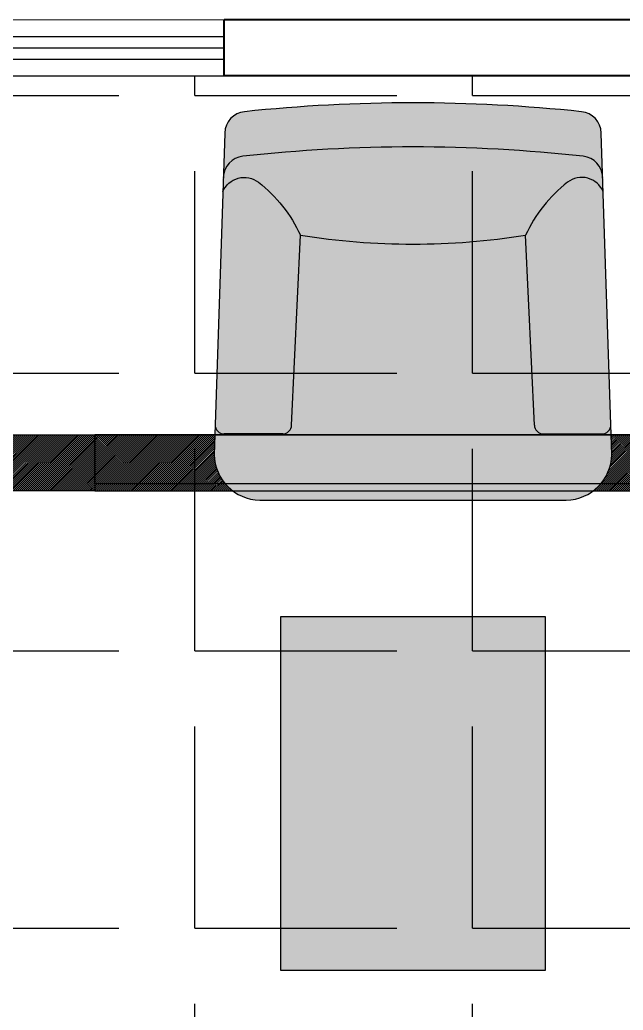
# Model space of a CAD drawing. Header units: inches. Extents: x 547 to 1628, y -123 to 254.
# Drawn here: x 677.4 to 731.2, y 166 to 254.3 of the extents above; entities that cross this region are included whole.
import ezdxf

# ---------------------------------------------------------------- set-up
doc = ezdxf.new("R2010")
doc.units = ezdxf.units.IN
doc.header["$MEASUREMENT"] = 0
doc.layers.add('Electrical-Baskets', color=6, linetype='Continuous')
doc.layers.add('Furniture', color=253, linetype='Continuous')
for name, color, linetype, lineweight in [('Low Wall', 254, 'Continuous', 13), ('Wall', 7, 'Continuous', 40), ('Window', 150, 'Continuous', 25)]:
    doc.layers.add(name, color=color, linetype=linetype, lineweight=lineweight)
pattern_1 = [(45, (0, 0), (-0.08838834764831843, 0.08838834764831845), [])]

# ---------------------------------------------------------------- blocks, each defined once
blk = doc.blocks.new('rret')
at = {"layer": 'Wall'}
h = blk.add_hatch(color=254, dxfattribs=at)
edge = h.paths.add_edge_path()
edge.add_line((-831.5725038375385, -426.2407855807978), (-102.8559774029854, -449.9999999970169))
edge.add_arc((-105.0205203933313, -344.9803539992806), 105.0419501525315, 271.1807468957509, 358.8426295925951)
edge.add_line((-1.00990291684866e-08, -347.1020491427917), (1.00990291684866e-08, 347.1020491427917))
edge.add_arc((-105.0205203732422, 344.9803540053871), 105.041950152517, 1.157370404073588, 88.81925310091852)
edge.add_line((-102.855977376792, 450.0000000029831), (-831.5725038127275, 426.2407856291975))
edge.add_arc((-830.1445151192395, 376.2611813061189), 50.00000000000227, 91.63657703994771, 173.9585516620542)
edge.add_arc((2725.00000000003, -7.930485476617154e-08), 3625.000000000027, 173.958551662055, 186.0414483346101)
edge.add_arc((-830.144515141142, -376.2611812578049), 49.99999999999964, 186.0414483346111, 268.363422956718)
at = {"color": 0, "linetype": 'ByBlock'}
for p, q in [((-149.9999999914144, 295.0000000043656), (-149.9999999875436, 427.8001958103559)), ((-169.9999999919964, 275.0000000049477), (-599.9999999925785, 255.0000000174623)), ((-170.0000000080036, -274.9999999950523), (-600.0000000074215, -254.9999999825377)), ((-150.0000000085856, -294.9999999956344), (-150.0000000124564, -427.8001958016393))]:
    blk.add_line(p, q, dxfattribs=at)
blk.add_lwpolyline([(-831.5725038375385, -426.2407855807978), (-102.8559774029854, -449.9999999970169, 0.4023111055813555), (-1.00990291684866e-08, -347.1020491427917), (1.00990291684866e-08, 347.1020491427917, 0.4023111055813598), (-102.855977376792, 450.0000000029831), (-831.5725038127275, 426.2407856291975, 0.375486789116749), (-879.8668160300003, 381.5235754513706, 0.05277048459305871), (-879.8668160522066, -381.5235754001624, 0.3754867891167514)], format="xyb", close=True, dxfattribs=at)
for points in [[(-698.6755008091714, 430.5737851831364, 0.4935908991952861), (-719.9999999898137, 350.0000000209548, 0.1220350289737139), (-599.9999999925785, 255.0000000174623, -0.6438126311632374)], [(-698.6755008342298, -430.5737851424783, -0.4935908991952783), (-720.0000000101863, -349.9999999790452, -0.1220350289737139), (-600.0000000074215, -254.9999999825377, 0.6438126311632374)]]:
    blk.add_lwpolyline(points, format="xyb", dxfattribs=at)
for centre, radius, start, end in [((-729.2098271886935, 379.551669332126), 50, 91.86742113887819, 173.7294441915537), ((-169.9999999875436, 427.800195810938), 20, 359.9999999983325, 91.86742113887819), ((2725.000000000029, -7.930793799459934e-08), 3525.000000000024, 173.7294441915537, 186.2705558051312), ((-169.9999999914144, 295.0000000049477), 20, 269.9999999983324, 359.9999999983325), ((-2215.625, 6.447953637689352e-08), 1635.625000000003, 351.0307879793942, 8.969212017181503), ((-170.0000000085856, -294.9999999950523), 20, 359.9999999983325, 89.99999999833247), ((-729.2098272107978, -379.5516692896927), 50, 186.2705558051312, 268.1325788577885), ((-170.0000000124564, -427.8001958010573), 20, 268.1325788577885, 359.9999999983325)]:
    blk.add_arc(centre, radius, start, end, dxfattribs=at)
blk = doc.blocks.new('gfxxvxd')
at = {"layer": 'Wall'}
blk.add_hatch(color=254, dxfattribs=at).paths.add_polyline_path([(-400, 0), (400, 0), (400, 600), (-400, 600)])
at = {"color": 0}
blk.add_lwpolyline([(-400, 0), (400, 0), (400, 600), (-400, 600)], close=True, dxfattribs=at)

msp = doc.modelspace()

# ---------------------------------------------------------------- hatches: boundary and pattern name
at = {"layer": 'Electrical-Baskets'}
h = msp.add_hatch(dxfattribs=at)
h.set_pattern_fill('ANSI31', color=256)
h.set_pattern_definition(pattern_1)
edge = h.paths.add_edge_path()
edge.add_line((684.1155027369205, 217.2793858108371), (631.5107364238045, 217.2793858108371))
edge.add_ellipse((626.7160418218427, 217.90295815325), major_axis=(-3.418913481817812, 3.418913481817812), ratio=0.9999999999994945, start_angle=211.8693531459934, end_angle=217.5900085510975, ccw=False)
edge.add_ellipse((631.30296909136, 216.8329600607618), major_axis=(-0.08838817087743556, 0.08838817087743557), ratio=0.9999999999414471, start_angle=153.4932066368299, end_angle=211.869353145266, ccw=False)
edge.add_ellipse((630.5597841344207, 217.090459778235), major_axis=(0.6141003552660507, 0.6141003552660504), ratio=0.9999999999969083, start_angle=221.0742139216069, end_angle=289.34208115116223, ccw=False)
edge.add_ellipse((630.440865894337, 217.090459778235), major_axis=(-0.6141003552649213, 0.6141003552649212), ratio=0.9999999999993268, start_angle=70.65791884508792, end_angle=138.9257860786079, ccw=False)
edge.add_ellipse((629.6976809373999, 216.8329600607618), major_axis=(0.08838817087730738, 0.0883881708773074), ratio=0.9999999999930937, start_angle=148.1306468558444, end_angle=206.5067933610166, ccw=False)
edge.add_ellipse((634.2846082069173, 217.90295815325), major_axis=(-3.418913481837595, 3.418913481837595), ratio=0.999999999999753, start_angle=52.40999144888019, end_angle=58.13064685401952, ccw=False)
edge.add_line((629.4899136049273, 217.2793858108371), (612.3554843348431, 217.2793858108371))
edge.add_line((612.3554843348431, 217.2793858108371), (612.3554843348431, 212.279385810837))
edge.add_line((612.3554843348431, 212.279385810837), (684.1155027369205, 212.279385810837))
edge.add_line((684.1155027369205, 212.279385810837), (684.1155027369205, 217.2793858108371))
h = msp.add_hatch(dxfattribs=at)
h.set_pattern_fill('ANSI31', color=256)
h.set_pattern_definition(pattern_1)
h.paths.add_polyline_path([(694.7551842849243, 215.4941880708441), (694.81338921694, 217.2793858108371), (684.1155027369205, 217.2793858108371), (684.1155027369205, 212.8943760301322), (695.7444934321469, 212.8943760301322, -0.1732029804804043)])
h.paths.add_polyline_path([(695.7444934321469, 212.8943760301322), (684.1155027369205, 212.8943760301322), (684.1155027369205, 212.279385810837), (696.3973661206892, 212.279385810837, -0.05438065636143356)])
h = msp.add_hatch(dxfattribs=at)
h.set_pattern_fill('ANSI31', color=256)
h.set_pattern_definition(pattern_1)
h.paths.add_polyline_path([(867.6538036804413, 217.2793858108371), (765.6213260174031, 217.2793858108371), (765.621326017403, 216.3659999841132), (741.9992787732914, 216.3659999841155), (741.9992787732915, 217.2793858108371), (730.1300502191465, 217.2793858108371), (730.1882551510918, 215.4941880698128, -0.1732029804007124), (729.1989460045492, 212.8943760301322), (867.6538036804413, 212.8943760301322)])
h.paths.add_polyline_path([(736.2694194525652, 212.8226928974719), (752.9331376369312, 212.279385810837), (867.6538036804413, 212.279385810837), (867.6538036804413, 212.8943760301322), (729.1989460045492, 212.8943760301322, -0.0543806563449346), (728.5460733163786, 212.279385810837), (734.3040697111701, 212.279385810837, -0.1251976999917357)])
at = {"layer": 'Furniture'}
h = msp.add_hatch(dxfattribs=at)
h.set_pattern_fill('ANGLE', color=256, scale=90, style=0)
h.set_pattern_definition([(0, (0, 0), (0, 24.75), [18, -6.75]), (90, (0, 0), (-24.75, 1.51550041394485e-15), [18, -6.75])])
h.paths.add_polyline_path([(587.653042389994, 249.2793858108371), (767.653042389994, 249.2793858108371), (767.653042389994, 44.2793858108371), (587.653042389994, 44.27938581083708)])

# ---------------------------------------------------------------- linework, layer by layer
at = {"layer": 'Electrical-Baskets'}
for points in [[(582.653042389994, 217.2793858108371), (684.1155027369205, 217.2793858108371), (684.1155027369205, 212.279385810837), (582.653042389994, 212.279385810837)], [(587.6530423899939, 217.2793858108371), (684.1155027369205, 217.2793858108371), (684.1155027369205, 212.279385810837), (587.6530423899939, 212.279385810837)], [(684.1155027369205, 217.2793858108371), (867.6538036804413, 217.2793858108371), (867.6538036804413, 212.8943760301322), (684.1155027369205, 212.8943760301322)], [(684.1155027369205, 212.279385810837), (867.6538036804413, 212.279385810837), (867.6538036804413, 217.2793858108371), (684.1155027369205, 217.2793858108371)]]:
    msp.add_lwpolyline(points, close=True, dxfattribs=at)
at = {"layer": 'Furniture'}
msp.add_lwpolyline([(587.653042389994, 249.2793858108371), (767.653042389994, 249.2793858108371), (767.653042389994, 44.2793858108371), (587.653042389994, 44.27938581083708)], close=True, dxfattribs=at)
at = {"layer": 'Low Wall'}
for p, q in [((623.6530423899941, 254.2793858108371), (695.6530423899941, 254.279385810837)), ((623.6530423899941, 249.2793858108374), (695.6530423899941, 249.2793858108371))]:
    msp.add_line(p, q, dxfattribs=at)
at = {"layer": 'Wall'}
for p, q in [((971.6530423899934, 254.2793858108373), (695.6530423899941, 254.2793858108372)), ((695.6530423899941, 249.2793858108371), (695.6530423899941, 254.2793858108372)), ((767.653042389994, 249.2793858108371), (695.6530423899941, 249.2793858108371))]:
    msp.add_line(p, q, dxfattribs=at)
at = {"layer": 'Window'}
for p, q in [((623.6530423899941, 252.7793858108374), (695.6530423899941, 252.7793858108371)), ((623.6530423899941, 251.7793858108374), (695.6530423899941, 251.7793858108371)), ((623.6530423899941, 250.7793858108374), (695.6530423899941, 250.7793858108371))]:
    msp.add_line(p, q, dxfattribs=at)

# ---------------------------------------------------------------- block references
at = {"layer": 'Furniture', "xscale": 0.03937007874018605, "yscale": 0.03937007874018605, "zscale": 0.03937007874018605, "rotation": 270}
for name, p in [('rret', (712.4717197178906, 211.4447401415897)), ('gfxxvxd', (700.6606960958349, 185.2841530027382))]:
    msp.add_blockref(name, p, dxfattribs=at)

doc.saveas('drawing.dxf')
